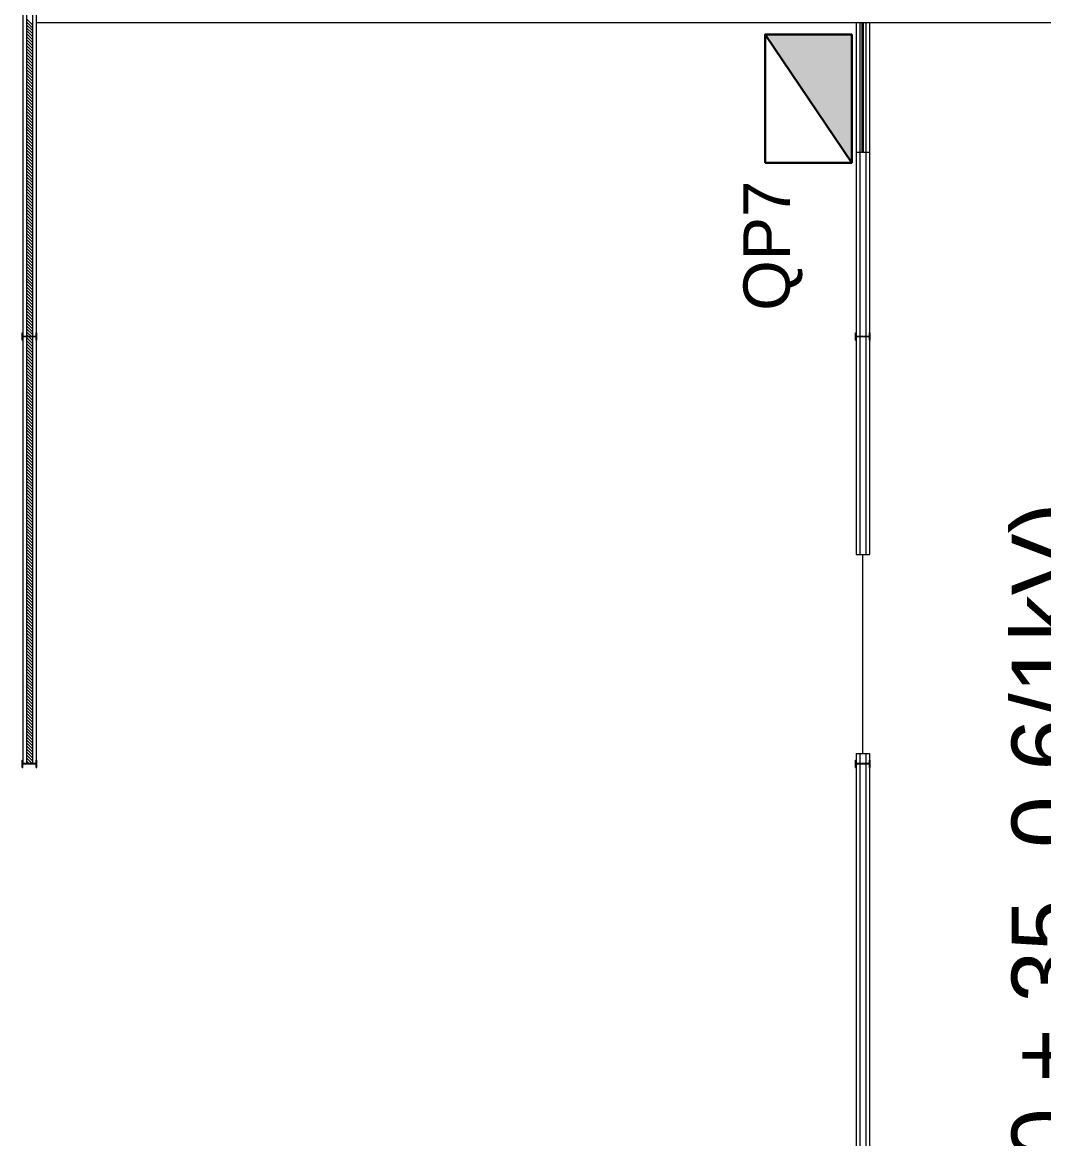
# Model space of a CAD drawing. Header units: millimetres. Extents: x -32 to 1412, y -324 to 2887.
# Drawn here: x 998.97 to 1014.37, y 2036.25 to 2053.07 of the extents above; entities that cross this region are included whole.
import ezdxf

# ---------------------------------------------------------------- set-up
doc = ezdxf.new("R2010")
doc.units = ezdxf.units.MM
doc.header["$LTSCALE"] = 0.5
doc.layers.add('arquitetura', color=252, linetype='CONTINUOUS', lineweight=5)
doc.layers.add('quadros eletricos', color=3, linetype='CONTINUOUS', lineweight=30)
doc.styles.add('Arial nw', font='ARIALN.TTF')

msp = doc.modelspace()

# ---------------------------------------------------------------- hatches: boundary and pattern name
at = {"layer": 'quadros eletricos'}
msp.add_hatch(color=256, dxfattribs=at).paths.add_polyline_path([(1010.169, 2052.883), (1011.476, 2050.953), (1011.476, 2052.883)])

# ---------------------------------------------------------------- linework, layer by layer
at = {"layer": 'arquitetura', "color": 252}
for p, q in [((999.181, 2061.209), (999.181, 2041.907)), ((999.036, 2061.009), (999.036, 2041.907)), ((999.126, 2061.009), (999.126, 2041.907)), ((998.981, 2059.609), (998.981, 2041.907)), ((999.126, 2053.033), (999.036, 2053.123)), ((999.126, 2052.988), (999.036, 2053.078)), ((999.126, 2052.943), (999.036, 2053.033)), ((1015.181, 2053.059), (999.181, 2053.059)), ((1011.541, 2053.059), (1011.541, 2045.052)), ((1011.596, 2053.059), (1011.596, 2045.052)), ((1011.631, 2051.113), (1011.631, 2053.059)), ((1011.651, 2051.113), (1011.651, 2053.059)), ((1011.686, 2053.059), (1011.686, 2045.052)), ((1011.741, 2053.059), (1011.741, 2045.052)), ((999.126, 2052.898), (999.036, 2052.988)), ((999.126, 2052.853), (999.036, 2052.943)), ((999.126, 2052.808), (999.036, 2052.898)), ((999.126, 2052.763), (999.036, 2052.853)), ((999.126, 2052.719), (999.036, 2052.809)), ((999.126, 2052.674), (999.036, 2052.764)), ((999.126, 2052.629), (999.036, 2052.719)), ((999.126, 2052.584), (999.036, 2052.674)), ((999.126, 2052.539), (999.036, 2052.629)), ((999.126, 2052.494), (999.036, 2052.584)), ((999.126, 2052.449), (999.036, 2052.539)), ((999.126, 2052.404), (999.036, 2052.494)), ((999.126, 2052.359), (999.036, 2052.449)), ((999.126, 2052.314), (999.036, 2052.404)), ((999.126, 2052.27), (999.036, 2052.36)), ((999.126, 2052.225), (999.036, 2052.315)), ((999.126, 2052.18), (999.036, 2052.27)), ((999.126, 2052.135), (999.036, 2052.225)), ((999.126, 2052.09), (999.036, 2052.18)), ((999.126, 2052.045), (999.036, 2052.135)), ((999.126, 2052), (999.036, 2052.09)), ((999.126, 2051.955), (999.036, 2052.045)), ((999.126, 2051.91), (999.036, 2052)), ((999.126, 2051.865), (999.036, 2051.955)), ((999.126, 2051.821), (999.036, 2051.911)), ((999.126, 2051.776), (999.036, 2051.866)), ((999.126, 2051.731), (999.036, 2051.821)), ((999.126, 2051.686), (999.036, 2051.776)), ((999.126, 2051.641), (999.036, 2051.731)), ((999.126, 2051.596), (999.036, 2051.686)), ((999.126, 2051.551), (999.036, 2051.641)), ((999.126, 2051.506), (999.036, 2051.596)), ((999.126, 2051.461), (999.036, 2051.551)), ((999.126, 2051.416), (999.036, 2051.506)), ((999.126, 2051.372), (999.036, 2051.462)), ((999.126, 2051.327), (999.036, 2051.417)), ((999.126, 2051.282), (999.036, 2051.372)), ((999.126, 2051.237), (999.036, 2051.327)), ((999.126, 2051.192), (999.036, 2051.282)), ((999.126, 2051.147), (999.036, 2051.237)), ((999.126, 2051.102), (999.036, 2051.192)), ((999.126, 2051.057), (999.036, 2051.147)), ((999.126, 2051.012), (999.036, 2051.102)), ((999.126, 2050.967), (999.036, 2051.057)), ((999.126, 2050.923), (999.036, 2051.013)), ((1011.541, 2051.113), (1011.741, 2051.113)), ((999.126, 2050.878), (999.036, 2050.968)), ((999.126, 2050.833), (999.036, 2050.923)), ((999.126, 2050.788), (999.036, 2050.878)), ((999.126, 2050.743), (999.036, 2050.833)), ((999.126, 2050.698), (999.036, 2050.788)), ((999.126, 2050.653), (999.036, 2050.743)), ((999.126, 2050.608), (999.036, 2050.698)), ((999.126, 2050.563), (999.036, 2050.653)), ((999.126, 2050.518), (999.036, 2050.608)), ((999.126, 2050.474), (999.036, 2050.564)), ((999.126, 2050.429), (999.036, 2050.519)), ((999.126, 2050.384), (999.036, 2050.474)), ((999.126, 2050.339), (999.036, 2050.429)), ((999.126, 2050.294), (999.036, 2050.384)), ((999.126, 2050.249), (999.036, 2050.339)), ((999.126, 2050.204), (999.036, 2050.294)), ((999.126, 2050.159), (999.036, 2050.249)), ((999.126, 2050.114), (999.036, 2050.204)), ((999.126, 2050.069), (999.036, 2050.159)), ((999.126, 2050.025), (999.036, 2050.115)), ((999.126, 2049.98), (999.036, 2050.07)), ((999.126, 2049.935), (999.036, 2050.025)), ((999.126, 2049.89), (999.036, 2049.98)), ((999.126, 2049.845), (999.036, 2049.935)), ((999.126, 2049.8), (999.036, 2049.89)), ((999.126, 2049.755), (999.036, 2049.845)), ((999.126, 2049.71), (999.036, 2049.8)), ((999.126, 2049.665), (999.036, 2049.755)), ((999.126, 2049.62), (999.036, 2049.71)), ((999.126, 2049.576), (999.036, 2049.666)), ((999.126, 2049.531), (999.036, 2049.621)), ((999.126, 2049.486), (999.036, 2049.576)), ((999.126, 2049.441), (999.036, 2049.531)), ((999.126, 2049.396), (999.036, 2049.486)), ((999.126, 2049.351), (999.036, 2049.441)), ((999.126, 2049.306), (999.036, 2049.396)), ((999.126, 2049.261), (999.036, 2049.351)), ((999.126, 2049.216), (999.036, 2049.306)), ((999.126, 2049.171), (999.036, 2049.261)), ((999.126, 2049.126), (999.036, 2049.216)), ((999.126, 2049.082), (999.036, 2049.172)), ((999.126, 2049.037), (999.036, 2049.127)), ((999.126, 2048.992), (999.036, 2049.082)), ((999.126, 2048.947), (999.036, 2049.037)), ((999.126, 2048.902), (999.036, 2048.992)), ((999.126, 2048.857), (999.036, 2048.947)), ((999.126, 2048.812), (999.036, 2048.902)), ((999.126, 2048.767), (999.036, 2048.857)), ((999.126, 2048.722), (999.036, 2048.812)), ((999.126, 2048.677), (999.036, 2048.767)), ((999.126, 2048.633), (999.036, 2048.723)), ((999.126, 2048.588), (999.036, 2048.678)), ((999.126, 2048.543), (999.036, 2048.633)), ((999.126, 2048.498), (999.036, 2048.588)), ((999.126, 2048.453), (999.036, 2048.543)), ((999.126, 2048.408), (999.036, 2048.498)), ((999.126, 2048.363), (999.036, 2048.453)), ((999.126, 2048.318), (999.036, 2048.408)), ((999.126, 2048.273), (999.036, 2048.363)), ((999.126, 2048.228), (999.036, 2048.318)), ((999.126, 2048.184), (999.036, 2048.274)), ((999.126, 2048.139), (999.036, 2048.229)), ((999.126, 2048.094), (999.036, 2048.184)), ((999.126, 2048.049), (999.036, 2048.139)), ((999.126, 2048.004), (999.036, 2048.094)), ((999.126, 2047.959), (999.036, 2048.049)), ((999.126, 2047.914), (999.036, 2048.004)), ((999.126, 2047.869), (999.036, 2047.959)), ((999.126, 2047.824), (999.036, 2047.914)), ((999.126, 2047.779), (999.036, 2047.869)), ((999.126, 2047.735), (999.036, 2047.825)), ((999.126, 2047.69), (999.036, 2047.78)), ((999.126, 2047.645), (999.036, 2047.735)), ((999.126, 2047.6), (999.036, 2047.69)), ((999.126, 2047.555), (999.036, 2047.645)), ((999.126, 2047.51), (999.036, 2047.6)), ((999.126, 2047.465), (999.036, 2047.555)), ((999.126, 2047.42), (999.036, 2047.51)), ((999.126, 2047.375), (999.036, 2047.465)), ((999.126, 2047.33), (999.036, 2047.42)), ((999.126, 2047.286), (999.036, 2047.376)), ((999.126, 2047.241), (999.036, 2047.331)), ((999.126, 2047.196), (999.036, 2047.286)), ((999.126, 2047.151), (999.036, 2047.241)), ((999.126, 2047.106), (999.036, 2047.196)), ((999.126, 2047.061), (999.036, 2047.151)), ((999.126, 2047.016), (999.036, 2047.106)), ((999.126, 2046.971), (999.036, 2047.061)), ((999.126, 2046.926), (999.036, 2047.016)), ((999.126, 2046.881), (999.036, 2046.971)), ((999.126, 2046.837), (999.036, 2046.927)), ((999.126, 2046.792), (999.036, 2046.882)), ((999.126, 2046.747), (999.036, 2046.837)), ((999.126, 2046.702), (999.036, 2046.792)), ((999.126, 2046.657), (999.036, 2046.747)), ((999.126, 2046.612), (999.036, 2046.702)), ((999.126, 2046.567), (999.036, 2046.657)), ((999.126, 2046.522), (999.036, 2046.612)), ((999.126, 2046.477), (999.036, 2046.567)), ((999.126, 2046.432), (999.036, 2046.522)), ((999.126, 2046.388), (999.036, 2046.478)), ((999.126, 2046.343), (999.036, 2046.433)), ((999.126, 2046.298), (999.036, 2046.388)), ((999.126, 2046.253), (999.036, 2046.343)), ((999.126, 2046.208), (999.036, 2046.298)), ((999.126, 2046.163), (999.036, 2046.253)), ((999.126, 2046.118), (999.036, 2046.208)), ((999.126, 2046.073), (999.036, 2046.163)), ((999.126, 2046.028), (999.036, 2046.118)), ((999.126, 2045.983), (999.036, 2046.073)), ((999.126, 2045.939), (999.036, 2046.029)), ((999.126, 2045.894), (999.036, 2045.984)), ((999.126, 2045.849), (999.036, 2045.939)), ((999.126, 2045.804), (999.036, 2045.894)), ((999.126, 2045.759), (999.036, 2045.849)), ((999.126, 2045.714), (999.036, 2045.804)), ((999.126, 2045.669), (999.036, 2045.759)), ((999.126, 2045.624), (999.036, 2045.714)), ((999.126, 2045.579), (999.036, 2045.669)), ((999.126, 2045.534), (999.036, 2045.624)), ((999.126, 2045.489), (999.036, 2045.579)), ((999.126, 2045.445), (999.036, 2045.535)), ((999.126, 2045.4), (999.036, 2045.49)), ((999.126, 2045.355), (999.036, 2045.445)), ((999.126, 2045.31), (999.036, 2045.4)), ((999.126, 2045.265), (999.036, 2045.355)), ((999.126, 2045.22), (999.036, 2045.31)), ((999.126, 2045.175), (999.036, 2045.265)), ((999.126, 2045.13), (999.036, 2045.22)), ((999.126, 2045.085), (999.036, 2045.175)), ((999.126, 2045.04), (999.036, 2045.13)), ((999.126, 2044.996), (999.036, 2045.086)), ((999.126, 2044.951), (999.036, 2045.041)), ((999.126, 2044.906), (999.036, 2044.996)), ((1011.541, 2045.052), (1011.741, 2045.052)), ((1011.641, 2042.052), (1011.641, 2045.052)), ((999.126, 2044.861), (999.036, 2044.951)), ((999.126, 2044.816), (999.036, 2044.906)), ((999.126, 2044.771), (999.036, 2044.861)), ((999.126, 2044.726), (999.036, 2044.816)), ((999.126, 2044.681), (999.036, 2044.771)), ((999.126, 2044.636), (999.036, 2044.726)), ((999.126, 2044.591), (999.036, 2044.681)), ((999.126, 2044.547), (999.036, 2044.637)), ((999.126, 2044.502), (999.036, 2044.592)), ((999.126, 2044.457), (999.036, 2044.547)), ((999.126, 2044.412), (999.036, 2044.502)), ((999.126, 2044.367), (999.036, 2044.457)), ((999.126, 2044.322), (999.036, 2044.412)), ((999.126, 2044.277), (999.036, 2044.367)), ((999.126, 2044.232), (999.036, 2044.322)), ((999.126, 2044.187), (999.036, 2044.277)), ((999.126, 2044.142), (999.036, 2044.232)), ((999.126, 2044.098), (999.036, 2044.188)), ((999.126, 2044.053), (999.036, 2044.143)), ((999.126, 2044.008), (999.036, 2044.098)), ((999.126, 2043.963), (999.036, 2044.053)), ((999.126, 2043.918), (999.036, 2044.008)), ((999.126, 2043.873), (999.036, 2043.963)), ((999.126, 2043.828), (999.036, 2043.918)), ((999.126, 2043.783), (999.036, 2043.873)), ((999.126, 2043.738), (999.036, 2043.828)), ((999.126, 2043.693), (999.036, 2043.783)), ((999.126, 2043.649), (999.036, 2043.739)), ((999.126, 2043.604), (999.036, 2043.694)), ((999.126, 2043.559), (999.036, 2043.649)), ((999.126, 2043.514), (999.036, 2043.604)), ((999.126, 2043.469), (999.036, 2043.559)), ((999.126, 2043.424), (999.036, 2043.514)), ((999.126, 2043.379), (999.036, 2043.469)), ((999.126, 2043.334), (999.036, 2043.424)), ((999.126, 2043.289), (999.036, 2043.379)), ((999.126, 2043.244), (999.036, 2043.334)), ((999.126, 2043.2), (999.036, 2043.29)), ((999.126, 2043.155), (999.036, 2043.245)), ((999.126, 2043.11), (999.036, 2043.2)), ((999.126, 2043.065), (999.036, 2043.155)), ((999.126, 2043.02), (999.036, 2043.11)), ((999.126, 2042.975), (999.036, 2043.065)), ((999.126, 2042.93), (999.036, 2043.02)), ((999.126, 2042.885), (999.036, 2042.975)), ((999.126, 2042.84), (999.036, 2042.93)), ((999.126, 2042.795), (999.036, 2042.885)), ((999.126, 2042.751), (999.036, 2042.841)), ((999.126, 2042.706), (999.036, 2042.796)), ((999.126, 2042.661), (999.036, 2042.751)), ((999.126, 2042.616), (999.036, 2042.706)), ((999.126, 2042.571), (999.036, 2042.661)), ((999.126, 2042.526), (999.036, 2042.616)), ((999.126, 2042.481), (999.036, 2042.571)), ((999.126, 2042.436), (999.036, 2042.526)), ((999.126, 2042.391), (999.036, 2042.481)), ((999.126, 2042.346), (999.036, 2042.436)), ((999.126, 2042.302), (999.036, 2042.392)), ((999.126, 2042.257), (999.036, 2042.347)), ((999.126, 2042.212), (999.036, 2042.302)), ((999.126, 2042.167), (999.036, 2042.257)), ((999.126, 2042.122), (999.036, 2042.212)), ((999.126, 2042.077), (999.036, 2042.167)), ((999.126, 2042.032), (999.036, 2042.122)), ((999.126, 2041.987), (999.036, 2042.077)), ((999.126, 2041.942), (999.036, 2042.032)), ((999.116, 2041.907), (999.036, 2041.987)), ((999.071, 2041.907), (999.036, 2041.942)), ((1011.541, 2042.052), (1011.741, 2042.052)), ((1011.541, 2042.052), (1011.541, 2031.103)), ((1011.596, 2042.052), (1011.596, 2031.103)), ((1011.686, 2042.052), (1011.686, 2031.103)), ((1011.741, 2042.052), (1011.741, 2031.103))]:
    msp.add_line(p, q, dxfattribs=at)
at = {"layer": 'arquitetura'}
for p, q in [((998.971, 2048.279), (998.971, 2048.389)), ((998.971, 2048.389), (998.98, 2048.389)), ((998.98, 2048.349), (998.98, 2048.389)), ((998.98, 2048.279), (998.98, 2048.319)), ((999.17, 2048.337), (998.992, 2048.337)), ((999.17, 2048.331), (998.992, 2048.331)), ((999.182, 2048.349), (999.182, 2048.389)), ((999.182, 2048.389), (999.191, 2048.389)), ((999.182, 2048.279), (999.182, 2048.319)), ((999.191, 2048.279), (999.191, 2048.389)), ((1011.531, 2048.279), (1011.531, 2048.389)), ((1011.531, 2048.389), (1011.54, 2048.389)), ((1011.54, 2048.349), (1011.54, 2048.389)), ((1011.54, 2048.279), (1011.54, 2048.319)), ((1011.73, 2048.337), (1011.552, 2048.337)), ((1011.73, 2048.331), (1011.552, 2048.331)), ((1011.742, 2048.349), (1011.742, 2048.389)), ((1011.742, 2048.389), (1011.751, 2048.389)), ((1011.742, 2048.279), (1011.742, 2048.319)), ((1011.751, 2048.279), (1011.751, 2048.389)), ((998.971, 2048.279), (998.98, 2048.279)), ((999.182, 2048.279), (999.191, 2048.279)), ((1011.531, 2048.279), (1011.54, 2048.279)), ((1011.742, 2048.279), (1011.751, 2048.279)), ((998.971, 2041.842), (998.971, 2041.952)), ((998.971, 2041.952), (998.98, 2041.952)), ((998.98, 2041.912), (998.98, 2041.952)), ((999.182, 2041.912), (999.182, 2041.952)), ((999.182, 2041.952), (999.191, 2041.952)), ((999.191, 2041.842), (999.191, 2041.952)), ((1011.531, 2041.842), (1011.531, 2041.952)), ((1011.531, 2041.952), (1011.54, 2041.952)), ((1011.54, 2041.912), (1011.54, 2041.952)), ((1011.742, 2041.912), (1011.742, 2041.952)), ((1011.742, 2041.952), (1011.751, 2041.952)), ((1011.751, 2041.842), (1011.751, 2041.952)), ((998.971, 2041.842), (998.98, 2041.842)), ((998.98, 2041.842), (998.98, 2041.882)), ((999.17, 2041.9), (998.992, 2041.9)), ((999.17, 2041.894), (998.992, 2041.894)), ((999.182, 2041.842), (999.182, 2041.882)), ((999.182, 2041.842), (999.191, 2041.842)), ((1011.531, 2041.842), (1011.54, 2041.842)), ((1011.54, 2041.842), (1011.54, 2041.882)), ((1011.73, 2041.9), (1011.552, 2041.9)), ((1011.73, 2041.894), (1011.552, 2041.894)), ((1011.742, 2041.842), (1011.742, 2041.882)), ((1011.742, 2041.842), (1011.751, 2041.842))]:
    msp.add_line(p, q, dxfattribs=at)
for centre, start, end in [((998.992, 2048.349), 180, 270), ((998.992, 2048.319), 90, 180), ((999.17, 2048.349), 270, 0), ((999.17, 2048.319), 0, 90), ((1011.552, 2048.349), 180, 270), ((1011.552, 2048.319), 90, 180), ((1011.73, 2048.349), 270, 0), ((1011.73, 2048.319), 0, 90), ((998.992, 2041.912), 180, 270), ((998.992, 2041.882), 90, 180), ((999.17, 2041.912), 270, 0), ((999.17, 2041.882), 0, 90), ((1011.552, 2041.912), 180, 270), ((1011.552, 2041.882), 90, 180), ((1011.73, 2041.912), 270, 0), ((1011.73, 2041.882), 0, 90)]:
    msp.add_arc(centre, 0.012, start, end, dxfattribs=at)
at = {"layer": 'quadros eletricos'}
msp.add_line((1011.476, 2050.953), (1010.169, 2052.883), dxfattribs=at)
msp.add_lwpolyline([(1010.169, 2050.953), (1010.169, 2052.883), (1011.476, 2052.883), (1011.476, 2050.953)], close=True, dxfattribs=at)
msp.add_lwpolyline([(1010.169, 2052.883), (1011.476, 2050.953), (1011.476, 2052.883), (1010.169, 2052.883)], dxfattribs=at)

# ---------------------------------------------------------------- texts
at = {"layer": 'quadros eletricos', "attachment_point": 1, "rotation": 90, "style": 'Arial nw'}
for s, width, heights, insert, char_height in [('{\\fArial|b0|i0|c0|p34;QP7}', 3.15338, [0], (1009.842, 2048.723), 0.7), ('{\\fArial|b0|i0|c0|p34;2 x (XV 3x70 + 35  0,6/1kV)\\P70 m}', 17.3254, [3.323], (1013.885, 2028.712), 1)]:
    msp.add_mtext_dynamic_manual_height_columns(s, width=width, gutter_width=2, heights=heights, dxfattribs=dict(at, insert=insert, char_height=char_height))

doc.saveas('drawing.dxf')
